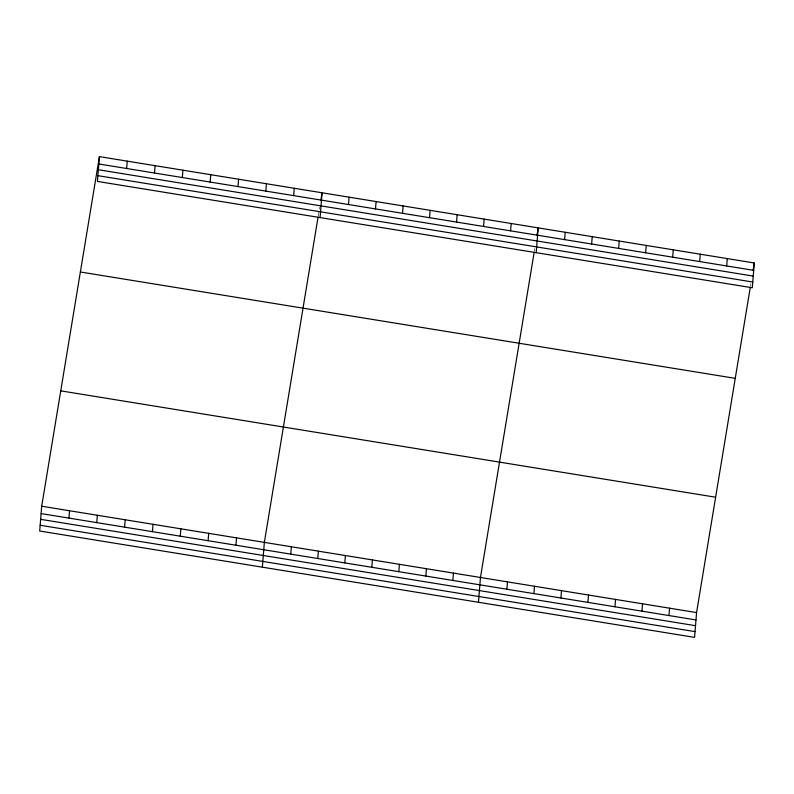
<?xml version="1.0" encoding="UTF-8"?>
<svg xmlns="http://www.w3.org/2000/svg" width="794" height="794" viewBox="0 0 794 794"><rect width="100%" height="100%" fill="white"/><g stroke="black" fill="none" stroke-linecap="round" stroke-linejoin="round"><path stroke-width="0.6" stroke-dasharray="3.97 2.98" d="M318.275 215.869L319.674 207.363M534.382 250.964L534.779 248.532M750.489 286.058L750.896 283.627"/><path stroke-width="1.19" d="M99.419 156.626L97.424 181.419L752.305 287.775L754.3 262.983L99.419 156.626L41.695 506.225L39.7 531.017L694.581 637.374L696.576 612.581L750.29 287.269M68.939 518.095L69.525 510.741M96.769 522.621L97.354 515.266M126.663 168.507L127.258 161.152M124.598 527.137L125.194 519.782M154.493 173.023L155.088 165.668M152.428 531.652L153.024 524.308M182.332 177.548L182.918 170.194M180.268 536.178L180.853 528.824M210.162 182.064L210.747 174.71M208.097 540.694L208.693 533.35M237.992 186.58L238.587 179.236M235.927 545.22L236.523 537.866M265.821 191.106L266.417 183.751M262.357 567.174L264.352 542.381L318.066 217.08M293.661 195.622L294.246 188.267M290.773 554.123L291.368 546.768M320.091 217.586L322.076 192.793L320.875 200.078M317.789 558.51L318.384 551.155M348.506 204.534L349.092 197.18M344.804 562.896L345.39 555.542M375.512 208.921L376.108 201.567M371.82 567.283L372.406 559.929M402.528 213.308L403.124 205.954M398.826 571.67L399.422 564.326M429.544 217.695L430.14 210.341M425.842 576.057L426.438 568.712M456.56 222.082L457.146 214.727M452.858 580.444L453.453 573.099M483.576 226.469L484.161 219.114M478.464 602.269L480.459 577.486L534.183 252.174M510.582 230.856L511.177 223.501M506.88 589.217L507.475 581.873M536.198 252.681L538.193 227.888L536.992 235.173M533.896 593.614L534.491 586.26M564.613 239.629L565.209 232.275M560.911 598.001L561.507 590.647M591.629 244.016L592.215 236.662M587.927 602.388L588.513 595.034M618.635 248.403L619.231 241.048M614.943 606.775L615.529 599.42M645.651 252.79L646.247 245.435M641.949 611.162L642.544 603.807M672.667 257.177L673.262 249.822M668.965 615.549L669.56 608.194M699.683 261.563L700.268 254.209M726.699 265.95L727.284 258.596M753.099 270.268L754.3 262.983M98.833 163.981L753.705 270.337M98.367 169.737L753.248 276.094M97.89 175.663L752.772 282.019M80.373 271.995L735.254 378.351M60.741 390.856L715.622 497.213M41.695 506.225L696.576 612.581M41.099 513.579L695.981 619.935M40.643 519.336L695.514 625.682M40.166 525.261L695.038 631.617"/></g></svg>
